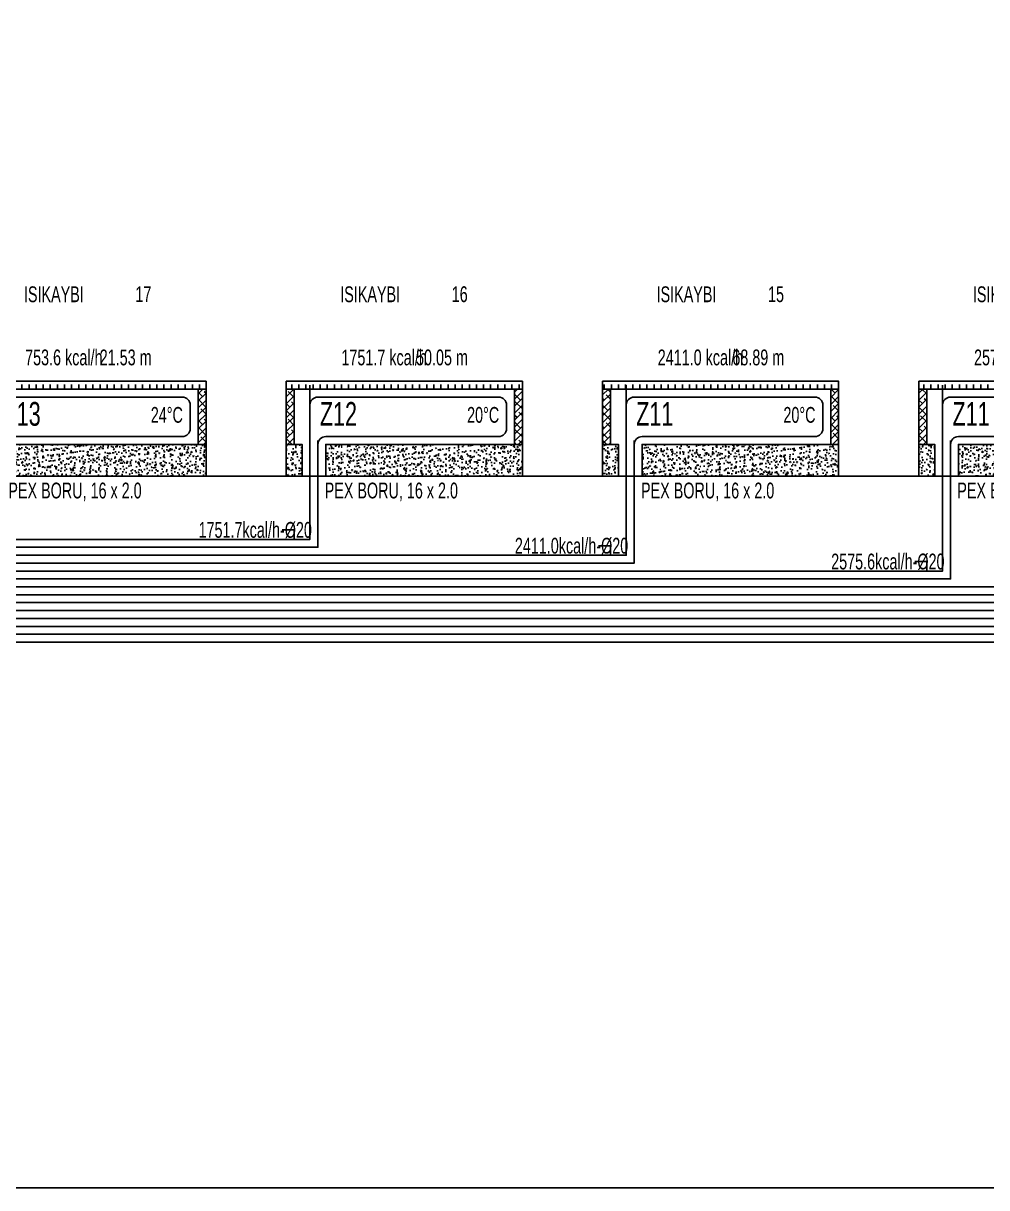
# Model space of a CAD drawing. Header units: centimetres. Extents: x -1224 to 8120, y -5771 to -1283.
# Drawn here: x -236 to 373, y -5650 to -4914 of the extents above; entities that cross this region are included whole.
import ezdxf
from ezdxf.enums import TextEntityAlignment as Align

# ---------------------------------------------------------------- set-up
doc = ezdxf.new("R2010")
doc.units = ezdxf.units.CM
for name, color, linetype in [('ROTAS-ISITMA-CAP', 41, 'Continuous'), ('ROTAS-ISITMA-DONUS-BORU', 30, 'Continuous'), ('ROTAS-ISITMA-GIDIS-BORU', 10, 'Continuous'), ('ROTAS-ISITMA-SEMA-DETAY', 7, 'Continuous'), ('ROTAS-PAFTA', 144, 'Continuous'), ('ROTAS-SEMA-KAT-BANDI', 7, 'Continuous')]:
    doc.layers.add(name, color=color, linetype=linetype)
doc.styles.add('ROTAS-YAZI', font='arial.ttf')
pattern_1 = [(50, (-135697.04, 398449.737), (7.17260183, -0.62752135), [0.75, -8.25]), (355, (-135697.04, 398449.737), (-1.38751334, 7.52192134), [0.6, -6.6]), (100.4514445, (-135696.442, 398449.6846), (5.78508847, 6.89439991), [0.63740192, -7.01142112]), (46.1842, (-135697.04, 398451.737), (10.6724133, -1.6551928), [1.125, -12.375]), (96.6356355, (-135696.15, 398451.599), (9.34661946, 9.741186), [0.95610342, -10.5171376]), (351.184164, (-135697.04, 398451.737), (9.34661945, 9.741186), [0.9, -9.9]), (21, (-135696.04, 398451.237), (5.96907052, -4.02618891), [0.75, -8.25]), (326, (-135696.04, 398451.237), (2.43315332, 7.25150045), [0.6, -6.6]), (71.4514447, (-135695.5425, 398450.9014), (8.40222377, 3.22531153), [0.6374019, -7.01142112]), (37.5, (-135697.04, 398449.737), (0.121598553, 3.328938538), [0, -6.52, 0, -6.7, 0, -6.625]), (7.5, (-135697.04, 398449.737), (2.630695374, 3.94411712), [0, -3.82, 0, -6.37, 0, -2.525]), (327.5, (-135699.27, 398449.737), (5.338224362, -0.225548717), [0, -2.5, 0, -7.8, 0, -10.35]), (317.5, (-135700.27, 398449.737), (5.831861693, 1.001049823), [0, -3.25, 0, -5.18, 0, -7.35])]
pattern_2 = [(45, (-135697.04, 398444.737), (-2.209708691, 2.209708691), []), (135, (-135697.04, 398444.737), (-6.629126074, 2.209708691), [7.8125, -4.6875])]

# ---------------------------------------------------------------- blocks, each defined once
blk = doc.blocks.new('ROTAS-YI-DEVRE-PANELI')
h = blk.add_hatch()
h.set_pattern_fill('ACAD_ISO08W100', scale=0.898129, angle=90, style=0)
h.set_pattern_definition([(90, (-135697.04, 398444.737), (-4.49064449, 3e-16), [21.55509356, -2.6943867, 5.38877339, -2.6943867])])
h.paths.add_polyline_path([(129.28, 55), (129.28, 60), (-20, 60), (-20, 55)])
h = blk.add_hatch()
h.set_pattern_fill('ANSI38', color=15, scale=25, style=0)
h.set_pattern_definition(pattern_2)
h.paths.add_polyline_path([(-20, 20), (-15, 20), (-15, 55), (-20, 55)])
h = blk.add_hatch()
h.set_pattern_fill('ANSI38', color=15, scale=25, style=0)
h.set_pattern_definition(pattern_2)
h.paths.add_polyline_path([(124.28, 20), (129.28, 20), (129.28, 55), (124.28, 55)])
h = blk.add_hatch()
h.set_pattern_fill('AR-CONC', color=15, style=0)
h.set_pattern_definition(pattern_1)
h.paths.add_polyline_path([(-20, 0), (-10, 0), (-10, 20), (-15, 20), (-20, 20)])
h = blk.add_hatch()
h.set_pattern_fill('AR-CONC', color=15, style=0)
h.set_pattern_definition(pattern_1)
h.paths.add_polyline_path([(5, 20), (5, 0), (129.28, 0), (129.28, 20)])
at = {"color": 7}
for p, q in [((-20, 55), (129.28, 55)), ((-15, 55), (-15, 20)), ((124.28, 55), (124.28, 20))]:
    blk.add_line(p, q, dxfattribs=at)
for points in [[(-10, 0), (-20, 0), (-20, 60), (129.28, 60), (129.28, 0), (5, 0), (5, 20), (129.28, 20)], [(-10, 0), (-10, 20), (-15, 20), (-20, 20)]]:
    blk.add_lwpolyline(points, dxfattribs=at)
at = {"layer": 'ROTAS-ISITMA-DONUS-BORU'}
for p, q in [((119.28, 37.5), (119.28, 30)), ((5, 25), (114.28, 25)), ((0, 10), (0, 20))]:
    blk.add_line(p, q, dxfattribs=at)
for centre, start, end in [((114.28, 30), -90, 0), ((5, 20), 90, 180)]:
    blk.add_arc(centre, 5, start, end, dxfattribs=at)
at = {"layer": 'ROTAS-ISITMA-GIDIS-BORU'}
for p, q in [((0, 50), (114.28, 50)), ((119.28, 37.5), (119.28, 45))]:
    blk.add_line(p, q, dxfattribs=at)
for centre, start, end in [((0, 45), 90, 180), ((114.28, 45), 0, 90)]:
    blk.add_arc(centre, 5, start, end, dxfattribs=at)
at = {"color": 2, "style": 'ROTAS-YAZI', "width": 0.65}
for tag, p, height in [('ISIKAYBI', (14.15, 110), 10), ('YER', (14.88, 70.07), 10), ('NO', (1.26, 31.86), 15), ('DERECE', (94.35, 33.73), 10), ('BORU', (4.3, -14.1), 10)]:
    blk.add_attdef(tag, p, '', height=height, dxfattribs=at)
for tag, p in [('NO1', (84.62, 110.06)), ('UZ', (62.06, 70.07))]:
    blk.add_attdef(tag, p, '', height=10, rotation=359.99998, dxfattribs=at)
blk.add_attdef('MAHAL', text='', height=10, dxfattribs=at).set_placement((15, 95), align=Align.MIDDLE_LEFT)
blk = doc.blocks.new('ROTAS-YI-HAT-ETIKETI')
at = {"color": 41}
for q in [(-7.5, 6), (0, 0)]:
    blk.add_line((0, 6), q, dxfattribs=at)
at = {"color": 41, "style": 'ROTAS-YAZI', "width": 0.65}
blk.add_attdef('CAP', (-60.45, 1), '', height=10, dxfattribs=at)

msp = doc.modelspace()

# ---------------------------------------------------------------- linework, layer by layer
at = {"layer": 'ROTAS-ISITMA-DONUS-BORU'}
for points in [[(1150.4, -5177.5), (1150.4, -5305), (-739.6, -5305), (-739.6, -5180.4)], [(950.4, -5177.5), (950.4, -5295), (-729.6, -5295), (-729.6, -5180.4)], [(750.4, -5177.5), (750.4, -5285), (-719.6, -5285), (-719.6, -5180.4)], [(550.4, -5177.5), (550.4, -5275), (-709.6, -5275), (-709.6, -5180.4)], [(350.4, -5177.5), (350.4, -5265), (-699.6, -5265), (-699.6, -5180.4)], [(150.4, -5177.5), (150.4, -5255), (-689.6, -5255), (-689.6, -5180.4)], [(-49.6, -5177.5), (-49.6, -5245), (-679.6, -5245), (-679.6, -5180.4)]]:
    msp.add_lwpolyline(points, dxfattribs=at)
at = {"layer": 'ROTAS-ISITMA-GIDIS-BORU'}
for points in [[(1145.4, -5142.5), (1145.4, -5300), (-734.6, -5300), (-734.6, -5180.4)], [(945.4, -5142.5), (945.4, -5290), (-724.6, -5290), (-724.6, -5180.4)], [(745.4, -5142.5), (745.4, -5280), (-714.6, -5280), (-714.6, -5180.4)], [(545.4, -5142.5), (545.4, -5270), (-704.6, -5270), (-704.6, -5180.4)], [(345.4, -5142.5), (345.4, -5260), (-694.6, -5260), (-694.6, -5180.4)], [(145.4, -5142.5), (145.4, -5250), (-684.6, -5250), (-684.6, -5180.4)], [(-54.6, -5142.5), (-54.6, -5240), (-674.6, -5240), (-674.6, -5180.4)]]:
    msp.add_lwpolyline(points, dxfattribs=at)
at = {"layer": 'ROTAS-PAFTA'}
msp.add_lwpolyline([(-1000, -5650), (3548.4, -5650), (3548.4, -3880), (-1000, -3880)], close=True, dxfattribs=at)
at = {"layer": 'ROTAS-SEMA-KAT-BANDI', "color": 7}
msp.add_lwpolyline([(-935.6, -5200), (3460.4, -5200), (3460.4, -4800), (-935.6, -4800)], close=True, dxfattribs=at)

# ---------------------------------------------------------------- block references
at = {"layer": 'ROTAS-ISITMA-CAP'}
for p, values in [((-64.6, -5240), {'CAP': '1751.7kcal/h-%%C20'}), ((135.4, -5250), {'CAP': '2411.0kcal/h-%%C20'}), ((335.4, -5260), {'CAP': '2575.6kcal/h-%%C20'})]:
    msp.add_blockref('ROTAS-YI-HAT-ETIKETI', p, dxfattribs=at).add_auto_attribs(values)
at = {"layer": 'ROTAS-ISITMA-SEMA-DETAY'}
for p, values in [((-249.6, -5200), {'NO': 'Z13', 'DERECE': '24%%DC', 'UZ': '21.53 m', 'NO1': '17', 'BORU': 'PEX BORU, 16 x 2.0', 'YER': '753.6 kcal/h', 'ISIKAYBI': 'ISIKAYBI'}), ((-49.6, -5200), {'NO': 'Z12', 'DERECE': '20%%DC', 'UZ': '50.05 m', 'NO1': '16', 'BORU': 'PEX BORU, 16 x 2.0', 'YER': '1751.7 kcal/h', 'ISIKAYBI': 'ISIKAYBI'}), ((150.4, -5200), {'NO': 'Z11', 'DERECE': '20%%DC', 'UZ': '68.89 m', 'NO1': '15', 'BORU': 'PEX BORU, 16 x 2.0', 'YER': '2411.0 kcal/h', 'ISIKAYBI': 'ISIKAYBI'}), ((350.4, -5200), {'NO': 'Z11', 'DERECE': '20%%DC', 'UZ': '73.59 m', 'NO1': '14', 'BORU': 'PEX BORU, 16 x 2.0', 'YER': '2575.6 kcal/h', 'ISIKAYBI': 'ISIKAYBI'})]:
    msp.add_blockref('ROTAS-YI-DEVRE-PANELI', p, dxfattribs=at).add_auto_attribs(values)

doc.saveas('drawing.dxf')
